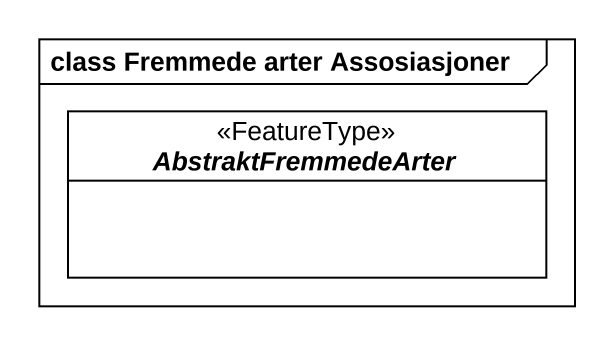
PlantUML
@startuml
mainframe class Fremmede arter Assosiasjoner
hide circle
hide empty members
abstract class AbstraktFremmedeArter <<FeatureType>>
@enduml
